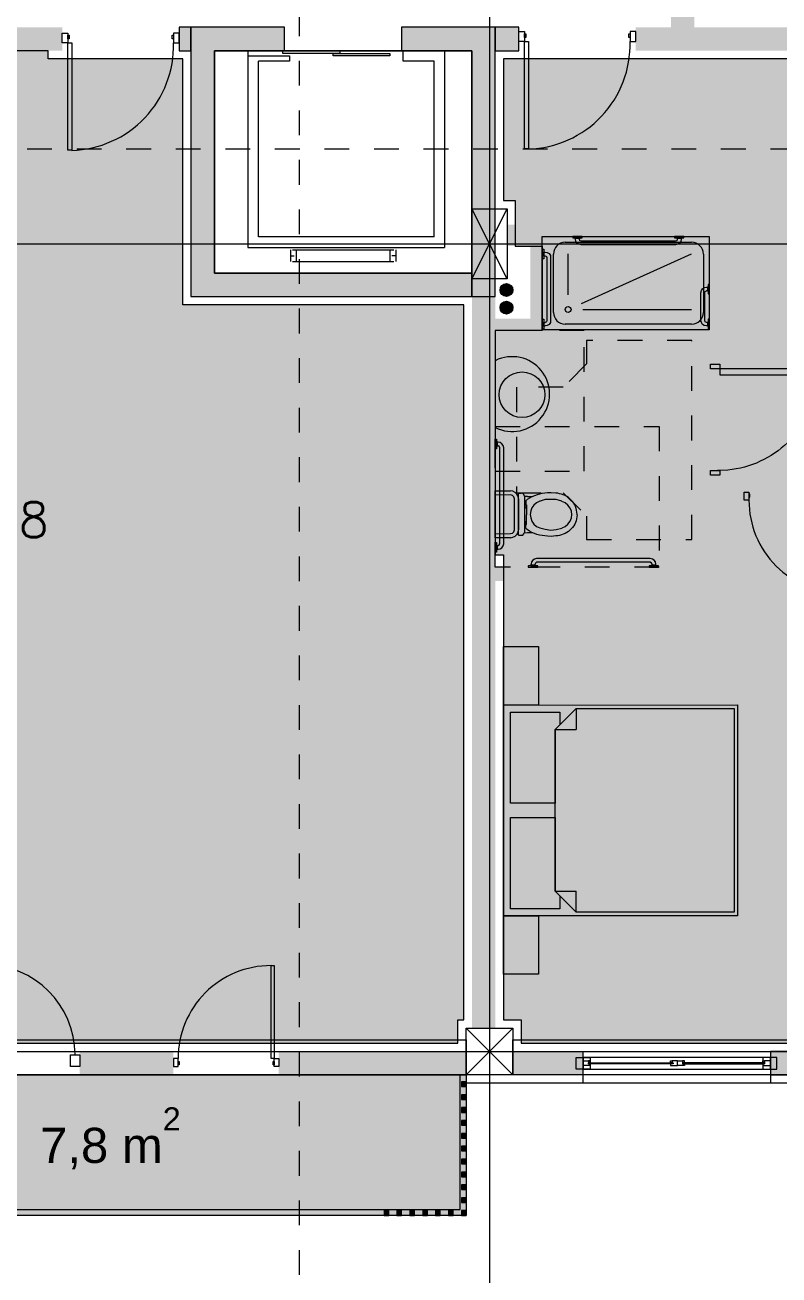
# Model space of a CAD drawing. Header units: metres. Extents: x 476297 to 476657, y 4620828 to 4621206.
# Drawn here: x 476400.69 to 476407.14, y 4620861.65 to 4620872.33 of the extents above; entities that cross this region are included whole.
import ezdxf

# ---------------------------------------------------------------- set-up
doc = ezdxf.new("R2010")
doc.units = ezdxf.units.M
doc.header["$MEASUREMENT"] = 0
doc.linetypes.add('Dashed', pattern=[0.423333, 0.211667, -0.211667])
for name, color, linetype in [('0_Pen_No__7_Pen_No__7', 7, 'Continuous'), ('2D Drafting - General_Pen_No__1', 7, 'Continuous'), ('2D Drafting - General_Pen_No__1_Pen_No__7', 7, 'Continuous'), ('2D Drafting - General_Pen_No__250_Pen_No__7', 7, 'Continuous'), ('2D Drafting - General_Pen_No__7_Pen_No__7', 7, 'Continuous'), ('Annotation - Text_Pen_No__7', 7, 'Continuous'), ('Doors_Pen_No__7_Pen_No__7', 7, 'Continuous'), ('G-Anno-Nplt', 7, 'Continuous'), ('kar-panjara_Pen_No__7_Pen_No__7', 7, 'Continuous'), ('New-------MISACVDOMOBIS_GEGMA', 7, 'Continuous'), ('New2D Drafting - General_Pen_No__250_Pen_No__7', 7, 'Continuous'), ('New2D Drafting - General_Pen_No__30_Pen_No__9_Pen_No__9', 7, 'Continuous'), ('NewCar-Art', 7, 'Continuous'), ('NewDoors_Pen_No__7_Pen_No__7', 7, 'Continuous'), ('NewInterior - Furniture', 7, 'Continuous'), ('NewR03_Nakveti', 7, 'Continuous'), ('Newreg_nak', 7, 'Continuous'), ('Newshenobebi', 7, 'Continuous'), ('shaxtebi da milebi_Pen_No__1_Pen_No__1', 7, 'Continuous'), ('shaxtebi da milebi_Pen_No__5_Pen_No__5', 7, 'Continuous'), ('zoma', 7, 'Continuous'), ('zoma_Pen_No__5', 7, 'Continuous')]:
    doc.layers.add(name, color=color, linetype=linetype)
doc.styles.add('GENERATED_STYLE_1', font='arial.ttf')
doc.styles.add('GENERATED_STYLE_2', font='arial.ttf')
doc.dimstyles.new('GENERATED_STYLE__1', dxfattribs={"dimtxt": 0.2, "dimasz": 0.064421, "dimexe": 0.18, "dimexo": 0.003, "dimgap": 0.09, "dimtad": 1, "dimtih": 1, "dimtoh": 1, "dimzin": 0, "dimdsep": 46, "dimtxsty": 'GENERATED_STYLE_2', "dimblk": 'ARROWHEAD_2', "dimblk1": 'ARROWHEAD_2', "dimblk2": 'ARROWHEAD_2', "dimcen": 0.09, "dimclrd": 142, "dimclre": 142, "dimclrt": 142, "dimadec": 0, "dimazin": 0, "dimtfac": 1, "dimtdec": 4, "dimtmove": 0, "dimatfit": 3, "dimfxl": 1, "dimtolj": 1, "dimtzin": 0, "dimarcsym": 0})

# ---------------------------------------------------------------- blocks, each defined once
blk = doc.blocks.new('Bed Layout 23')
at = {"layer": 'NewR03_Nakveti', "color": 7, "linetype": 'Continuous', "lineweight": 0}
for p, q in [((-0.9, 0), (-1.4, 0)), ((-1.4, 0), (-1.4, -0.3)), ((-0.9, -0.3), (-0.9, 0)), ((0.9, 0), (-0.9, 0)), ((-0.9, 0), (-0.9, -2)), ((1.4, 0), (0.9, 0)), ((0.9, 0), (0.9, -0.3)), ((0.9, -2), (0.9, 0)), ((1.4, -0.3), (1.4, 0)), ((-1.4, -0.3), (-0.9, -0.3)), ((0.9, -0.3), (1.4, -0.3)), ((-0.69, -0.44), (-0.87, -0.62)), ((0, -0.44), (-0.69, -0.44)), ((-0.69, -0.44), (-0.69, -0.62)), ((0.69, -0.44), (0, -0.44)), ((0.87, -0.62), (0.69, -0.44)), ((0.69, -0.44), (0.69, -0.62)), ((-0.87, -0.62), (-0.87, -1.97)), ((-0.87, -0.62), (-0.69, -0.62)), ((0.87, -0.62), (0.69, -0.62)), ((0.87, -1.97), (0.87, -0.62)), ((-0.9, -2), (0.9, -2)), ((-0.87, -1.97), (0, -1.97)), ((0, -1.97), (0.87, -1.97))]:
    blk.add_line(p, q, dxfattribs=at)
at = {"layer": 'NewR03_Nakveti', "color": 7, "linetype": 'Continuous', "lineweight": 0, "flags": 128}
for points in [[(-0.06, -0.44), (-0.06, -0.06), (-0.84, -0.06), (-0.84, -0.48), (-0.73, -0.48), (-0.69, -0.44)], [(0.69, -0.44), (0.73, -0.48), (0.84, -0.48), (0.84, -0.06), (0.06, -0.06), (0.06, -0.44)]]:
    blk.add_lwpolyline(points, close=True, dxfattribs=at)
blk = doc.blocks.new('*D636', base_point=(476844.527, 4621385.791))
at = {"layer": 'zoma', "color": 142, "linetype": 'Continuous', "lineweight": 0, "transparency": 16777216}
for p, q in [((476390.687, 4620860.523), (476390.638, 4620860.438)), ((476390.662, 4620860.417), (476390.662, 4620860.544)), ((476432.438, 4620860.438), (476432.487, 4620860.523)), ((476432.462, 4620860.417), (476432.462, 4620860.544)), ((476390.621, 4620860.481), (476390.662, 4620860.481)), ((476390.662, 4620860.481), (476432.462, 4620860.481)), ((476432.462, 4620860.481), (476432.504, 4620860.481))]:
    blk.add_line(p, q, dxfattribs=at)
at = {"layer": 'zoma', "color": 142, "lineweight": 0, "transparency": 16777216, "insert": (476411.22, 4620860.521), "char_height": 0.2, "attachment_point": 7, "style": 'GENERATED_STYLE_2'}
blk.add_mtext('\\A1;{\\pql;\\fArial CYR|b0|i0|c204|p34;41,80}', dxfattribs=at)
blk = doc.blocks.new('ARROWHEAD_2')
at = {"color": 0, "linetype": 'Continuous', "lineweight": 0}
for p, q in [((0, 0), (-1, 0)), ((-0.38, -0.66), (0.38, 0.66))]:
    blk.add_line(p, q, dxfattribs=at)

msp = doc.modelspace()

# ---------------------------------------------------------------- hatches: boundary and pattern name
at = {"layer": '2D Drafting - General_Pen_No__250_Pen_No__7', "linetype": 'Continuous', "lineweight": 0}
for points in [[(476406.413, 4620872.709), (476406.413, 4620872.309), (476406.213, 4620872.309), (476406.213, 4620872.709)], [(476397.27, 4620872.109), (476401.012, 4620872.109), (476401.012, 4620872.309), (476397.27, 4620872.309)], [(476402.012, 4620872.109), (476402.112, 4620872.109), (476402.112, 4620872.309), (476402.012, 4620872.309)], [(476404.712, 4620872.109), (476404.912, 4620872.109), (476404.912, 4620872.309), (476404.712, 4620872.309)], [(476411.462, 4620872.109), (476405.912, 4620872.109), (476405.912, 4620872.309), (476411.462, 4620872.309)], [(476404.812, 4620870.622), (476404.812, 4620870.522), (476406.539, 4620870.522), (476406.539, 4620869.432), (476406.659, 4620869.432), (476406.659, 4620870.622), (476406.539, 4620870.622)], [(476404.712, 4620869.819), (476404.712, 4620869.718), (476405.112, 4620869.718), (476405.112, 4620870.44), (476405.112, 4620870.54), (476404.812, 4620870.54), (476404.812, 4620870.44), (476405.012, 4620870.44), (476405.012, 4620870.159), (476405.012, 4620869.819)], [(476404.712, 4620863.759), (476404.712, 4620870.009), (476404.512, 4620870.009), (476404.512, 4620863.759)], [(476404.712, 4620867.698), (476406.539, 4620867.698), (476406.539, 4620868.482), (476406.659, 4620868.482), (476406.659, 4620867.578), (476406.539, 4620867.578), (476404.712, 4620867.578)], [(476406.839, 4620868.353), (476406.839, 4620868.233), (476406.659, 4620868.233), (476406.659, 4620868.353)], [(476401.162, 4620863.559), (476401.162, 4620863.359), (476401.962, 4620863.359), (476401.962, 4620863.559)], [(476402.862, 4620863.359), (476404.462, 4620863.359), (476404.462, 4620863.559), (476402.862, 4620863.559)], [(476405.462, 4620863.559), (476405.462, 4620863.359), (476404.862, 4620863.359), (476404.862, 4620863.559)], [(476407.062, 4620863.558), (476407.062, 4620863.358), (476408.062, 4620863.358), (476408.062, 4620863.558)]]:
    msp.add_hatch(color=7, dxfattribs=at).paths.add_polyline_path(points)
at = {"layer": 'G-Anno-Nplt', "linetype": 'Continuous', "lineweight": 0}
for color, points in [(167, [(476404.442, 4620869.939), (476402.042, 4620869.939), (476402.042, 4620872.039), (476400.892, 4620872.039), (476400.892, 4620872.109), (476398.603, 4620872.109), (476398.603, 4620871.709), (476397.862, 4620871.709), (476397.862, 4620870.659), (476397.962, 4620870.659), (476397.962, 4620870.413), (476398.032, 4620870.413), (476398.032, 4620870.189), (476397.932, 4620870.189), (476397.932, 4620863.829), (476398.032, 4620863.829), (476398.032, 4620863.629), (476404.392, 4620863.629), (476404.392, 4620863.829), (476404.442, 4620863.829)]), (167, [(476404.712, 4620869.718), (476404.712, 4620867.802), (476404.782, 4620867.802), (476404.782, 4620863.829), (476404.932, 4620863.829), (476404.932, 4620863.629), (476407.792, 4620863.629), (476407.792, 4620865.228), (476411.392, 4620865.228), (476411.392, 4620870.189), (476411.292, 4620870.189), (476411.292, 4620870.729), (476411.392, 4620870.729), (476411.392, 4620871.598), (476410.992, 4620871.598), (476410.992, 4620872.039), (476404.782, 4620872.039), (476404.782, 4620870.829), (476404.882, 4620870.829), (476404.882, 4620870.44), (476405.112, 4620870.44), (476405.112, 4620869.718), (476404.782, 4620869.718)]), (46, [(476404.462, 4620863.359), (476404.462, 4620862.159), (476397.962, 4620862.159), (476397.962, 4620863.359)])]:
    msp.add_hatch(color=color, dxfattribs=at).paths.add_polyline_path(points)
at = {"layer": 'New2D Drafting - General_Pen_No__250_Pen_No__7', "linetype": 'Continuous', "lineweight": 0}
for points in [[(476404.512, 4620870.009), (476404.512, 4620870.209), (476402.312, 4620870.209), (476402.312, 4620872.109), (476402.912, 4620872.109), (476402.912, 4620872.309), (476402.112, 4620872.309), (476402.112, 4620870.009), (476402.312, 4620870.009)], [(476404.712, 4620870.009), (476404.712, 4620870.209), (476404.712, 4620872.309), (476403.912, 4620872.309), (476403.912, 4620872.109), (476404.512, 4620872.109), (476404.512, 4620870.209), (476404.512, 4620870.009)]]:
    msp.add_hatch(color=154, dxfattribs=at).paths.add_polyline_path(points)
at = {"layer": 'New2D Drafting - General_Pen_No__30_Pen_No__9_Pen_No__9', "linetype": 'Continuous', "lineweight": 0}
for points in [[(476404.462, 4620863.299), (476404.422, 4620863.299), (476404.422, 4620863.259), (476404.462, 4620863.259)], [(476404.462, 4620863.189), (476404.422, 4620863.189), (476404.422, 4620863.149), (476404.462, 4620863.149)], [(476404.462, 4620863.079), (476404.422, 4620863.079), (476404.422, 4620863.039), (476404.462, 4620863.039)], [(476404.462, 4620862.969), (476404.422, 4620862.969), (476404.422, 4620862.929), (476404.462, 4620862.929)], [(476404.462, 4620862.859), (476404.422, 4620862.859), (476404.422, 4620862.819), (476404.462, 4620862.819)], [(476404.462, 4620862.749), (476404.422, 4620862.749), (476404.422, 4620862.709), (476404.462, 4620862.709)], [(476404.462, 4620862.639), (476404.422, 4620862.639), (476404.422, 4620862.599), (476404.462, 4620862.599)], [(476404.462, 4620862.529), (476404.422, 4620862.529), (476404.422, 4620862.489), (476404.462, 4620862.489)], [(476404.462, 4620862.419), (476404.422, 4620862.419), (476404.422, 4620862.379), (476404.462, 4620862.379)], [(476404.462, 4620862.309), (476404.422, 4620862.309), (476404.422, 4620862.269), (476404.462, 4620862.269)], [(476403.802, 4620862.159), (476403.802, 4620862.199), (476403.762, 4620862.199), (476403.762, 4620862.159)], [(476403.912, 4620862.159), (476403.912, 4620862.199), (476403.872, 4620862.199), (476403.872, 4620862.159)], [(476404.022, 4620862.159), (476404.022, 4620862.199), (476403.982, 4620862.199), (476403.982, 4620862.159)], [(476404.132, 4620862.159), (476404.132, 4620862.199), (476404.092, 4620862.199), (476404.092, 4620862.159)], [(476404.242, 4620862.159), (476404.242, 4620862.199), (476404.202, 4620862.199), (476404.202, 4620862.159)], [(476404.352, 4620862.159), (476404.352, 4620862.199), (476404.312, 4620862.199), (476404.312, 4620862.159)], [(476404.462, 4620862.159), (476404.462, 4620862.199), (476404.422, 4620862.199), (476404.422, 4620862.159)]]:
    msp.add_hatch(color=255, dxfattribs=at).paths.add_polyline_path(points)
at = {"layer": 'shaxtebi da milebi_Pen_No__1_Pen_No__1', "linetype": 'Continuous', "lineweight": 0}
msp.add_hatch(color=1, dxfattribs=at).paths.add_polyline_path([(476404.807, 4620870.009, 1), (476404.807, 4620870.119, 1)])
at = {"layer": 'shaxtebi da milebi_Pen_No__5_Pen_No__5', "linetype": 'Continuous', "lineweight": 0}
msp.add_hatch(color=251, dxfattribs=at).paths.add_polyline_path([(476404.807, 4620869.859, -1), (476404.807, 4620869.969, -1)])

# ---------------------------------------------------------------- linework, layer by layer
at = {"color": 6, "linetype": 'Dashed', "lineweight": 0}
msp.add_lwpolyline([(476406.392, 4620869.633), (476405.492, 4620869.633), (476405.492, 4620869.433), (476405.292, 4620869.233), (476404.892, 4620869.233), (476404.892, 4620868.333), (476405.292, 4620868.333), (476405.492, 4620868.133), (476405.492, 4620867.933), (476406.392, 4620867.933)], close=True, dxfattribs=at)
at = {"layer": '0_Pen_No__7_Pen_No__7', "color": 7, "linetype": 'Continuous', "lineweight": 0}
msp.add_circle((476404.94, 4620869.17), 0.195, dxfattribs=at)
msp.add_arc((476404.856, 4620869.175), 0.32, 243.2099, 116.7901, dxfattribs=at)
at = {"layer": '2D Drafting - General_Pen_No__1', "color": 7, "linetype": 'Continuous', "lineweight": 0}
for p, q in [((476404.512, 4620870.159), (476404.812, 4620870.759)), ((476404.812, 4620870.159), (476404.512, 4620870.759)), ((476404.462, 4620863.359), (476404.862, 4620863.759)), ((476404.862, 4620863.359), (476404.462, 4620863.759))]:
    msp.add_line(p, q, dxfattribs=at)
at = {"layer": '2D Drafting - General_Pen_No__1', "color": 7, "linetype": 'Continuous', "lineweight": 0, "flags": 128}
for points in [[(476404.812, 4620870.159), (476404.512, 4620870.159), (476404.512, 4620870.759), (476404.812, 4620870.759)], [(476404.862, 4620863.359), (476404.462, 4620863.359), (476404.462, 4620863.759), (476404.862, 4620863.759)], [(476404.462, 4620863.359), (476397.962, 4620863.359), (476397.962, 4620863.659), (476404.462, 4620863.659)], [(476411.362, 4620863.359), (476404.862, 4620863.359), (476404.862, 4620863.659), (476411.362, 4620863.659)]]:
    msp.add_lwpolyline(points, close=True, dxfattribs=at)
at = {"layer": '2D Drafting - General_Pen_No__1_Pen_No__7', "color": 7, "linetype": 'Continuous', "lineweight": 0}
for centre in [(476401.07, 4620872.15), (476404.97, 4620872.162)]:
    msp.add_arc(centre, 0.893, 271.6038, 1.6038, dxfattribs=at)
at = {"layer": '2D Drafting - General_Pen_No__250_Pen_No__7', "color": 7, "linetype": 'Continuous', "lineweight": 0, "flags": 128}
for points in [[(476402.012, 4620872.109), (476402.112, 4620872.109), (476402.112, 4620872.309), (476402.012, 4620872.309)], [(476404.712, 4620872.109), (476404.912, 4620872.109), (476404.912, 4620872.309), (476404.712, 4620872.309)], [(476407.062, 4620863.558), (476407.062, 4620863.358), (476408.062, 4620863.358), (476408.062, 4620863.558)]]:
    msp.add_lwpolyline(points, close=True, dxfattribs=at)
at = {"layer": '2D Drafting - General_Pen_No__7_Pen_No__7', "color": 7, "linetype": 'Continuous', "lineweight": 0}
for centre, radius, start, end in [((476407.672, 4620868.268), 0.794, 179.9998, 270.0015), ((476400.352, 4620863.531), 0.77, 0.0057, 90.0025), ((476402.796, 4620863.499), 0.794, 89.9985, 180.0002)]:
    msp.add_arc(centre, radius, start, end, dxfattribs=at)
at = {"layer": 'Doors_Pen_No__7_Pen_No__7', "color": 7, "linetype": 'Continuous', "lineweight": 0, "flags": 128}
for points in [[(476401.012, 4620872.26), (476401.061, 4620872.26), (476401.061, 4620872.175), (476401.012, 4620872.175)], [(476402.012, 4620872.26), (476401.963, 4620872.26), (476401.963, 4620872.175), (476402.012, 4620872.175)], [(476404.912, 4620872.272), (476404.961, 4620872.272), (476404.961, 4620872.187), (476404.912, 4620872.187)], [(476405.912, 4620872.272), (476405.863, 4620872.272), (476405.863, 4620872.187), (476405.912, 4620872.187)], [(476401.061, 4620872.242), (476401.073, 4620872.242), (476401.073, 4620872.209), (476401.061, 4620872.209)], [(476401.061, 4620872.175), (476401.095, 4620872.175), (476401.095, 4620871.258), (476401.061, 4620871.258)], [(476401.952, 4620872.242), (476401.963, 4620872.242), (476401.963, 4620872.209), (476401.952, 4620872.209)], [(476404.961, 4620872.254), (476404.973, 4620872.254), (476404.973, 4620872.221), (476404.961, 4620872.221)], [(476404.961, 4620872.187), (476404.995, 4620872.187), (476404.995, 4620871.27), (476404.961, 4620871.27)], [(476405.852, 4620872.254), (476405.863, 4620872.254), (476405.863, 4620872.221), (476405.852, 4620872.221)], [(476406.839, 4620868.336), (476406.878, 4620868.336), (476406.878, 4620868.268), (476406.839, 4620868.268)], [(476406.887, 4620868.321), (476406.878, 4620868.321), (476406.878, 4620868.295), (476406.887, 4620868.295)], [(476402.823, 4620863.499), (476402.796, 4620863.499), (476402.796, 4620864.293), (476402.823, 4620864.293)], [(476401.962, 4620863.431), (476402.002, 4620863.431), (476402.002, 4620863.499), (476401.962, 4620863.499)], [(476402.862, 4620863.431), (476402.823, 4620863.431), (476402.823, 4620863.499), (476402.862, 4620863.499)], [(476402.011, 4620863.445), (476402.002, 4620863.445), (476402.002, 4620863.472), (476402.011, 4620863.472)], [(476402.823, 4620863.445), (476402.814, 4620863.445), (476402.814, 4620863.472), (476402.823, 4620863.472)]]:
    msp.add_lwpolyline(points, close=True, dxfattribs=at)
at = {"layer": 'G-Anno-Nplt', "color": 7, "linetype": 'Continuous', "lineweight": 0, "flags": 128}
for points in [[(476404.442, 4620869.939), (476402.042, 4620869.939), (476402.042, 4620872.039), (476400.892, 4620872.039), (476400.892, 4620872.109), (476398.603, 4620872.109), (476398.603, 4620871.709), (476397.862, 4620871.709), (476397.862, 4620870.659), (476397.962, 4620870.659), (476397.962, 4620870.413), (476398.032, 4620870.413), (476398.032, 4620870.189), (476397.932, 4620870.189), (476397.932, 4620863.829), (476398.032, 4620863.829), (476398.032, 4620863.629), (476404.392, 4620863.629), (476404.392, 4620863.829), (476404.442, 4620863.829)], [(476404.712, 4620869.718), (476404.712, 4620867.802), (476404.782, 4620867.802), (476404.782, 4620863.829), (476404.932, 4620863.829), (476404.932, 4620863.629), (476407.792, 4620863.629), (476407.792, 4620865.228), (476411.392, 4620865.228), (476411.392, 4620870.189), (476411.292, 4620870.189), (476411.292, 4620870.729), (476411.392, 4620870.729), (476411.392, 4620871.598), (476410.992, 4620871.598), (476410.992, 4620872.039), (476404.782, 4620872.039), (476404.782, 4620870.829), (476404.882, 4620870.829), (476404.882, 4620870.44), (476405.112, 4620870.44), (476405.112, 4620869.718), (476404.782, 4620869.718)], [(476404.462, 4620863.359), (476404.462, 4620862.159), (476397.962, 4620862.159), (476397.962, 4620863.359)]]:
    msp.add_lwpolyline(points, close=True, dxfattribs=at)
at = {"layer": 'kar-panjara_Pen_No__7_Pen_No__7', "color": 7, "linetype": 'Continuous', "lineweight": 0, "flags": 128}
for points in [[(476401.162, 4620863.431), (476401.082, 4620863.431), (476401.082, 4620863.531), (476401.162, 4620863.531)], [(476405.522, 4620863.408), (476405.402, 4620863.408), (476405.402, 4620863.508), (476405.522, 4620863.508)], [(476407.062, 4620863.508), (476405.462, 4620863.508), (476405.462, 4620863.408), (476407.062, 4620863.408)], [(476406.997, 4620863.408), (476407.117, 4620863.408), (476407.117, 4620863.508), (476406.997, 4620863.508)], [(476405.462, 4620863.478), (476405.507, 4620863.478), (476405.507, 4620863.463), (476405.507, 4620863.453), (476405.522, 4620863.453), (476405.522, 4620863.438), (476405.462, 4620863.438)], [(476405.522, 4620863.478), (476405.507, 4620863.478), (476405.507, 4620863.463), (476405.522, 4620863.463)], [(476405.507, 4620863.463), (476406.231, 4620863.463), (476406.231, 4620863.453), (476405.507, 4620863.453)], [(476406.267, 4620863.478), (476406.222, 4620863.478), (476406.222, 4620863.463), (476406.222, 4620863.453), (476406.207, 4620863.453), (476406.207, 4620863.438), (476406.267, 4620863.438)], [(476406.207, 4620863.478), (476406.222, 4620863.478), (476406.222, 4620863.463), (476406.207, 4620863.463)], [(476406.267, 4620863.478), (476406.312, 4620863.478), (476406.312, 4620863.463), (476406.312, 4620863.453), (476406.327, 4620863.453), (476406.327, 4620863.438), (476406.267, 4620863.438)], [(476406.327, 4620863.478), (476406.312, 4620863.478), (476406.312, 4620863.463), (476406.327, 4620863.463)], [(476407.012, 4620863.463), (476406.312, 4620863.463), (476406.312, 4620863.453), (476407.012, 4620863.453)], [(476407.062, 4620863.478), (476407.012, 4620863.478), (476407.012, 4620863.463), (476407.012, 4620863.453), (476406.997, 4620863.453), (476406.997, 4620863.438), (476407.062, 4620863.438)], [(476406.997, 4620863.478), (476407.012, 4620863.478), (476407.012, 4620863.463), (476406.997, 4620863.463)]]:
    msp.add_lwpolyline(points, close=True, dxfattribs=at)
at = {"layer": 'New-------MISACVDOMOBIS_GEGMA', "color": 251, "linetype": 'Dashed', "lineweight": 0}
for points in [[(476405.472, 4620869.718), (476404.712, 4620869.718), (476404.712, 4620868.518), (476405.472, 4620868.518)], [(476404.712, 4620868.898), (476406.112, 4620868.898), (476406.112, 4620867.698), (476404.712, 4620867.698)]]:
    msp.add_lwpolyline(points, close=True, dxfattribs=at)
at = {"layer": 'New2D Drafting - General_Pen_No__250_Pen_No__7', "color": 154, "linetype": 'Continuous', "lineweight": 0, "flags": 128}
for points in [[(476404.512, 4620870.009), (476404.512, 4620870.209), (476402.312, 4620870.209), (476402.312, 4620872.109), (476402.912, 4620872.109), (476402.912, 4620872.309), (476402.112, 4620872.309), (476402.112, 4620870.009), (476402.312, 4620870.009)], [(476404.712, 4620870.009), (476404.712, 4620870.209), (476404.712, 4620872.309), (476403.912, 4620872.309), (476403.912, 4620872.109), (476404.512, 4620872.109), (476404.512, 4620870.209), (476404.512, 4620870.009)]]:
    msp.add_lwpolyline(points, close=True, dxfattribs=at)
at = {"layer": 'New2D Drafting - General_Pen_No__30_Pen_No__9_Pen_No__9', "color": 7, "linetype": 'Continuous', "lineweight": 0, "flags": 128}
for points in [[(476404.462, 4620863.299), (476404.422, 4620863.299), (476404.422, 4620863.259), (476404.462, 4620863.259)], [(476404.462, 4620863.189), (476404.422, 4620863.189), (476404.422, 4620863.149), (476404.462, 4620863.149)], [(476404.462, 4620863.079), (476404.422, 4620863.079), (476404.422, 4620863.039), (476404.462, 4620863.039)], [(476404.462, 4620862.969), (476404.422, 4620862.969), (476404.422, 4620862.929), (476404.462, 4620862.929)], [(476404.462, 4620862.859), (476404.422, 4620862.859), (476404.422, 4620862.819), (476404.462, 4620862.819)], [(476404.462, 4620862.749), (476404.422, 4620862.749), (476404.422, 4620862.709), (476404.462, 4620862.709)], [(476404.462, 4620862.639), (476404.422, 4620862.639), (476404.422, 4620862.599), (476404.462, 4620862.599)], [(476404.462, 4620862.529), (476404.422, 4620862.529), (476404.422, 4620862.489), (476404.462, 4620862.489)], [(476404.462, 4620862.419), (476404.422, 4620862.419), (476404.422, 4620862.379), (476404.462, 4620862.379)], [(476404.462, 4620862.309), (476404.422, 4620862.309), (476404.422, 4620862.269), (476404.462, 4620862.269)], [(476403.802, 4620862.159), (476403.802, 4620862.199), (476403.762, 4620862.199), (476403.762, 4620862.159)], [(476403.912, 4620862.159), (476403.912, 4620862.199), (476403.872, 4620862.199), (476403.872, 4620862.159)], [(476404.022, 4620862.159), (476404.022, 4620862.199), (476403.982, 4620862.199), (476403.982, 4620862.159)], [(476404.132, 4620862.159), (476404.132, 4620862.199), (476404.092, 4620862.199), (476404.092, 4620862.159)], [(476404.242, 4620862.159), (476404.242, 4620862.199), (476404.202, 4620862.199), (476404.202, 4620862.159)], [(476404.352, 4620862.159), (476404.352, 4620862.199), (476404.312, 4620862.199), (476404.312, 4620862.159)], [(476404.462, 4620862.159), (476404.462, 4620862.199), (476404.422, 4620862.199), (476404.422, 4620862.159)]]:
    msp.add_lwpolyline(points, close=True, dxfattribs=at)
at = {"layer": 'NewCar-Art', "color": 7, "linetype": 'Continuous', "lineweight": 0}
for points in [[(476405.373, 4620870.522), (476405.373, 4620870.51), (476405.453, 4620870.51), (476405.453, 4620870.522)], [(476406.243, 4620870.522), (476406.243, 4620870.51), (476406.323, 4620870.51), (476406.323, 4620870.522)], [(476405.112, 4620870.332), (476405.112, 4620870.413), (476405.125, 4620870.413), (476405.125, 4620870.332)], [(476405.125, 4620870.392), (476405.127, 4620870.389), (476405.127, 4620870.353), (476405.125, 4620870.353)], [(476406.539, 4620870.032), (476406.539, 4620870.112), (476406.529, 4620870.112), (476406.529, 4620870.032)], [(476405.112, 4620869.731), (476405.112, 4620869.814), (476405.125, 4620869.814), (476405.125, 4620869.731)], [(476406.539, 4620869.731), (476406.539, 4620869.814), (476406.529, 4620869.814), (476406.529, 4620869.731)], [(476405.125, 4620869.79), (476405.127, 4620869.79), (476405.127, 4620869.754), (476405.125, 4620869.752)], [(476406.551, 4620869.392), (476406.551, 4620869.432), (476406.631, 4620869.432), (476406.631, 4620869.392)], [(476407.48, 4620869.341), (476407.48, 4620869.392), (476406.631, 4620869.392), (476406.631, 4620869.341)], [(476404.712, 4620868.708), (476404.712, 4620868.791), (476404.723, 4620868.791), (476404.723, 4620868.708)], [(476406.551, 4620868.482), (476406.551, 4620868.522), (476406.631, 4620868.522), (476406.631, 4620868.482)], [(476404.96, 4620868.302), (476404.987, 4620868.299)], [(476404.712, 4620867.825), (476404.712, 4620867.906), (476404.723, 4620867.906), (476404.723, 4620867.825)], [(476405.074, 4620867.698), (476405.074, 4620867.709), (476404.993, 4620867.709), (476404.993, 4620867.698)], [(476405.053, 4620867.709), (476405.053, 4620867.711), (476405.051, 4620867.713), (476405.019, 4620867.713), (476405.015, 4620867.709)], [(476406.107, 4620867.698), (476406.107, 4620867.709), (476406.026, 4620867.709), (476406.026, 4620867.698)], [(476406.086, 4620867.709), (476406.086, 4620867.711), (476406.084, 4620867.713), (476406.052, 4620867.713), (476406.05, 4620867.711), (476406.048, 4620867.709)]]:
    msp.add_lwpolyline(points, close=True, dxfattribs=at)
for points in [[(476405.394, 4620870.51), (476405.394, 4620870.512)], [(476405.396, 4620870.507), (476405.394, 4620870.507), (476405.394, 4620870.51)], [(476405.432, 4620870.51), (476405.394, 4620870.51)], [(476405.396, 4620870.507), (476405.43, 4620870.507)], [(476405.445, 4620870.45), (476405.426, 4620870.455), (476405.411, 4620870.465), (476405.4, 4620870.48), (476405.396, 4620870.499), (476405.396, 4620870.507)], [(476405.432, 4620870.51), (476405.432, 4620870.507), (476405.43, 4620870.507)], [(476405.43, 4620870.507), (476405.43, 4620870.499)], [(476405.445, 4620870.482), (476405.434, 4620870.486), (476405.43, 4620870.499)], [(476406.251, 4620870.482), (476405.445, 4620870.482)], [(476406.251, 4620870.45), (476405.445, 4620870.45)], [(476406.266, 4620870.499), (476406.262, 4620870.486), (476406.251, 4620870.482)], [(476406.3, 4620870.499), (476406.296, 4620870.48), (476406.285, 4620870.465), (476406.27, 4620870.455), (476406.251, 4620870.45)], [(476406.264, 4620870.51), (476406.264, 4620870.512)], [(476406.266, 4620870.507), (476406.264, 4620870.507), (476406.264, 4620870.51)], [(476406.302, 4620870.51), (476406.264, 4620870.51)], [(476406.266, 4620870.507), (476406.266, 4620870.499)], [(476406.266, 4620870.507), (476406.3, 4620870.507)], [(476406.302, 4620870.51), (476406.302, 4620870.507), (476406.3, 4620870.507)], [(476406.3, 4620870.507), (476406.3, 4620870.499)], [(476405.127, 4620870.387), (476405.138, 4620870.387)], [(476405.127, 4620870.356), (476405.138, 4620870.356)], [(476405.138, 4620870.387), (476405.155, 4620870.385), (476405.172, 4620870.375), (476405.182, 4620870.358), (476405.184, 4620870.341)], [(476405.138, 4620870.356), (476405.148, 4620870.351), (476405.153, 4620870.341)], [(476405.153, 4620870.341), (476405.153, 4620869.805), (476405.148, 4620869.793), (476405.138, 4620869.788)], [(476405.184, 4620870.341), (476405.184, 4620869.805), (476405.182, 4620869.786), (476405.172, 4620869.771), (476405.155, 4620869.761), (476405.138, 4620869.757)], [(476406.467, 4620870.04), (476406.472, 4620870.059), (476406.482, 4620870.074), (476406.497, 4620870.085), (476406.516, 4620870.089), (476406.525, 4620870.089)], [(476406.467, 4620869.805), (476406.467, 4620870.04)], [(476406.501, 4620870.04), (476406.505, 4620870.051), (476406.516, 4620870.057)], [(476406.501, 4620869.805), (476406.501, 4620870.04)], [(476406.525, 4620870.057), (476406.516, 4620870.057)], [(476406.525, 4620870.089), (476406.527, 4620870.091), (476406.529, 4620870.091)], [(476406.525, 4620870.089), (476406.525, 4620870.057)], [(476406.529, 4620870.053), (476406.527, 4620870.055), (476406.525, 4620870.057)], [(476406.529, 4620870.091), (476406.529, 4620870.093)], [(476406.529, 4620870.053), (476406.529, 4620870.091)], [(476406.516, 4620869.757), (476406.497, 4620869.761), (476406.482, 4620869.771), (476406.472, 4620869.786), (476406.467, 4620869.805)], [(476406.516, 4620869.788), (476406.505, 4620869.793), (476406.501, 4620869.805)], [(476405.127, 4620869.788), (476405.138, 4620869.788)], [(476405.127, 4620869.757), (476405.138, 4620869.757)], [(476406.525, 4620869.788), (476406.516, 4620869.788)], [(476406.525, 4620869.757), (476406.516, 4620869.757)], [(476406.525, 4620869.788), (476406.527, 4620869.79), (476406.529, 4620869.79)], [(476406.525, 4620869.788), (476406.525, 4620869.757)], [(476406.529, 4620869.752), (476406.525, 4620869.757)], [(476406.529, 4620869.79), (476406.529, 4620869.793)], [(476406.529, 4620869.752), (476406.529, 4620869.79)], [(476404.712, 4620868.788), (476404.712, 4620868.782)], [(476404.712, 4620868.78), (476404.712, 4620868.776)], [(476404.712, 4620868.774), (476404.712, 4620868.767)], [(476404.712, 4620868.765), (476404.712, 4620868.761)], [(476404.712, 4620868.759), (476404.712, 4620868.752)], [(476404.712, 4620868.75), (476404.712, 4620868.738)], [(476404.712, 4620868.735), (476404.712, 4620868.723)], [(476404.723, 4620868.767), (476404.723, 4620868.769)], [(476404.727, 4620868.765), (476404.725, 4620868.767), (476404.723, 4620868.767)], [(476404.723, 4620868.729), (476404.723, 4620868.767)], [(476404.723, 4620868.729), (476404.727, 4620868.733)], [(476404.727, 4620868.765), (476404.727, 4620868.733)], [(476404.784, 4620868.716), (476404.78, 4620868.735), (476404.769, 4620868.75), (476404.754, 4620868.761), (476404.735, 4620868.765), (476404.727, 4620868.765)], [(476404.727, 4620868.733), (476404.735, 4620868.733)], [(476404.75, 4620868.716), (476404.746, 4620868.729), (476404.735, 4620868.733)], [(476404.75, 4620867.897), (476404.75, 4620868.716)], [(476404.784, 4620867.897), (476404.784, 4620868.716)], [(476404.71, 4620868.348), (476404.841, 4620868.348)], [(476404.712, 4620867.948), (476404.71, 4620868.348)], [(476404.841, 4620868.314), (476404.71, 4620868.312)], [(476404.909, 4620868.28), (476404.907, 4620868.302), (476404.896, 4620868.321), (476404.881, 4620868.335), (476404.862, 4620868.346), (476404.841, 4620868.348)], [(476404.875, 4620868.28), (476404.871, 4620868.297), (476404.858, 4620868.308), (476404.841, 4620868.314)], [(476404.909, 4620868.304), (476404.905, 4620868.304)], [(476404.909, 4620867.969), (476404.909, 4620868.329), (476404.934, 4620868.329)], [(476404.96, 4620868.304), (476404.955, 4620868.316), (476404.947, 4620868.325), (476404.934, 4620868.329)], [(476404.96, 4620868.304), (476404.96, 4620867.993)], [(476404.875, 4620868.016), (476404.875, 4620868.28)], [(476404.909, 4620868.28), (476404.909, 4620868.016)], [(476404.972, 4620868.242), (476404.964, 4620868.234), (476404.964, 4620868.221), (476404.968, 4620868.208), (476404.979, 4620868.202)], [(476404.972, 4620868.263), (476404.972, 4620868.23)], [(476404.972, 4620868.23), (476404.979, 4620868.23), (476404.979, 4620868.145)], [(476404.987, 4620868.299), (476405.029, 4620868.299)], [(476405.093, 4620868.261), (476405.065, 4620868.247), (476405.042, 4620868.227), (476405.025, 4620868.204), (476405.015, 4620868.177), (476405.01, 4620868.147)], [(476405.279, 4620868.261), (476405.233, 4620868.274), (476405.186, 4620868.276), (476405.139, 4620868.274), (476405.095, 4620868.261)], [(476405.366, 4620868.145), (476405.362, 4620868.175), (476405.351, 4620868.202), (476405.332, 4620868.227), (476405.309, 4620868.247), (476405.281, 4620868.259)], [(476404.979, 4620868.09), (476404.968, 4620868.084), (476404.964, 4620868.071), (476404.964, 4620868.058), (476404.972, 4620868.05)], [(476404.972, 4620868.062), (476404.979, 4620868.062), (476404.979, 4620868.145)], [(476405.01, 4620868.147), (476405.015, 4620868.117), (476405.025, 4620868.09), (476405.042, 4620868.065), (476405.065, 4620868.045), (476405.093, 4620868.033)], [(476405.283, 4620868.033), (476405.309, 4620868.045), (476405.332, 4620868.065), (476405.351, 4620868.09), (476405.362, 4620868.117), (476405.366, 4620868.147)], [(476404.71, 4620867.982), (476404.841, 4620867.984)], [(476404.841, 4620867.948), (476404.862, 4620867.952), (476404.881, 4620867.961), (476404.896, 4620867.976), (476404.907, 4620867.995), (476404.909, 4620868.016)], [(476404.841, 4620867.984), (476404.858, 4620867.988), (476404.871, 4620867.999), (476404.875, 4620868.016)], [(476404.902, 4620867.988), (476404.909, 4620867.988)], [(476404.909, 4620867.969), (476404.934, 4620867.969), (476404.947, 4620867.971), (476404.955, 4620867.98), (476404.96, 4620867.993)], [(476404.96, 4620867.99), (476404.987, 4620867.993), (476404.998, 4620867.993)], [(476404.972, 4620868.029), (476404.972, 4620868.062)], [(476404.998, 4620867.993), (476405.01, 4620867.993)], [(476405.01, 4620867.993), (476405.029, 4620867.993)], [(476405.093, 4620868.033), (476405.139, 4620868.02), (476405.186, 4620868.014), (476405.233, 4620868.018), (476405.279, 4620868.031)], [(476404.841, 4620867.948), (476404.71, 4620867.948)], [(476404.723, 4620867.885), (476404.723, 4620867.887)], [(476404.727, 4620867.882), (476404.725, 4620867.885), (476404.723, 4620867.885)], [(476404.723, 4620867.846), (476404.723, 4620867.885)], [(476404.727, 4620867.882), (476404.735, 4620867.882)], [(476404.727, 4620867.882), (476404.727, 4620867.851)], [(476404.735, 4620867.882), (476404.746, 4620867.887), (476404.75, 4620867.897)], [(476404.735, 4620867.851), (476404.754, 4620867.853), (476404.769, 4620867.863), (476404.78, 4620867.88), (476404.784, 4620867.897)], [(476404.723, 4620867.846), (476404.727, 4620867.851)], [(476404.727, 4620867.851), (476404.735, 4620867.851)], [(476406.035, 4620867.77), (476405.065, 4620867.77), (476405.048, 4620867.766), (476405.032, 4620867.755), (476405.021, 4620867.741), (476405.019, 4620867.722)], [(476406.084, 4620867.722), (476406.079, 4620867.741), (476406.069, 4620867.755), (476406.054, 4620867.766), (476406.035, 4620867.77)], [(476405.019, 4620867.713), (476405.019, 4620867.722)], [(476406.035, 4620867.739), (476405.065, 4620867.739), (476405.055, 4620867.732), (476405.051, 4620867.722)], [(476405.051, 4620867.713), (476405.051, 4620867.722)], [(476406.052, 4620867.722), (476406.045, 4620867.732), (476406.035, 4620867.739)], [(476406.052, 4620867.713), (476406.052, 4620867.722)], [(476406.084, 4620867.713), (476406.084, 4620867.722)]]:
    msp.add_lwpolyline(points, dxfattribs=at)
for points in [[(476407.48, 4620869.341), (476407.47, 4620869.255, -0.086402), (476407.38, 4620868.984, -0.08089), (476407.208, 4620868.76, -0.080705), (476406.975, 4620868.601, -0.085957), (476406.699, 4620868.526), (476406.61, 4620868.522)], [(476405.188, 4620868.333), (476405.159, 4620868.331, 0.138005), (476404.985, 4620868.274), (476404.972, 4620868.263)], [(476405.41, 4620868.145), (476405.408, 4620868.166, 0.109142), (476405.39, 4620868.229, 0.091528), (476405.349, 4620868.28, 0.167414), (476405.228, 4620868.329), (476405.188, 4620868.333)], [(476405.41, 4620868.145), (476405.408, 4620868.126, -0.109142), (476405.39, 4620868.063, -0.091528), (476405.349, 4620868.012, -0.167414), (476405.228, 4620867.963), (476405.188, 4620867.959)], [(476405.188, 4620867.959), (476405.159, 4620867.961, -0.055736), (476405.068, 4620867.977, -0.089574), (476404.985, 4620868.018), (476404.972, 4620868.029)]]:
    msp.add_lwpolyline(points, format="xyb", dxfattribs=at)
at = {"layer": 'NewDoors_Pen_No__7_Pen_No__7', "color": 7, "linetype": 'Continuous', "lineweight": 0, "flags": 128}
msp.add_lwpolyline([(476398.662, 4620862.209), (476404.412, 4620862.209), (476404.412, 4620863.359)], dxfattribs=at)
at = {"layer": 'NewInterior - Furniture', "color": 7, "linetype": 'Continuous', "lineweight": 0}
for p, q in [((476405.309, 4620870.472), (476406.389, 4620870.472)), ((476405.209, 4620869.873), (476405.209, 4620870.372)), ((476405.334, 4620870.023), (476405.334, 4620870.373)), ((476405.449, 4620869.948), (476406.389, 4620870.373)), ((476406.489, 4620870.372), (476406.489, 4620869.873)), ((476405.459, 4620869.898), (476406.389, 4620869.898)), ((476406.389, 4620869.773), (476405.309, 4620869.773))]:
    msp.add_line(p, q, dxfattribs=at)
msp.add_lwpolyline([(476405.112, 4620870.522), (476406.539, 4620870.522), (476406.539, 4620869.723), (476405.112, 4620869.723)], close=True, dxfattribs=at)
msp.add_circle((476405.334, 4620869.898), 0.025, dxfattribs=at)
for centre, start, end in [((476405.309, 4620870.372), 90, 180), ((476406.389, 4620870.372), 0, 90), ((476405.309, 4620869.873), 180, 270), ((476406.389, 4620869.873), 270, 0)]:
    msp.add_arc(centre, 0.1, start, end, dxfattribs=at)
at = {"layer": 'NewR03_Nakveti', "color": 7, "linetype": 'Continuous', "lineweight": 0}
for p, q in [((476402.954, 4620872.109), (476402.599, 4620872.109)), ((476402.599, 4620872.109), (476402.599, 4620870.429)), ((476402.599, 4620872.064), (476402.954, 4620872.064)), ((476402.954, 4620872.109), (476403.924, 4620872.109)), ((476402.954, 4620872.064), (476402.954, 4620872.019)), ((476403.924, 4620872.019), (476403.924, 4620872.109)), ((476403.924, 4620872.109), (476404.278, 4620872.109)), ((476404.278, 4620872.109), (476404.278, 4620870.429)), ((476402.954, 4620872.019), (476402.689, 4620872.019)), ((476402.689, 4620870.519), (476402.689, 4620872.019)), ((476404.189, 4620872.019), (476403.924, 4620872.019)), ((476404.189, 4620870.519), (476404.189, 4620872.019)), ((476404.189, 4620870.519), (476402.689, 4620870.519)), ((476402.599, 4620870.429), (476404.278, 4620870.429)), ((476402.962, 4620870.407), (476402.962, 4620870.307)), ((476402.962, 4620870.357), (476402.995, 4620870.357)), ((476402.979, 4620870.407), (476403.845, 4620870.407)), ((476403.012, 4620870.407), (476403.012, 4620870.307)), ((476403.812, 4620870.407), (476403.812, 4620870.307)), ((476403.862, 4620870.357), (476403.829, 4620870.357)), ((476403.862, 4620870.407), (476403.862, 4620870.307)), ((476402.979, 4620870.307), (476403.845, 4620870.307))]:
    msp.add_line(p, q, dxfattribs=at)
for points in [[(476402.898, 4620872.109), (476403.383, 4620872.109), (476403.383, 4620872.086), (476402.898, 4620872.086)], [(476403.327, 4620872.086), (476403.812, 4620872.086), (476403.812, 4620872.064), (476403.327, 4620872.064)]]:
    msp.add_lwpolyline(points, close=True, dxfattribs=at)
at = {"layer": 'Newreg_nak', "color": 7, "linetype": 'Continuous', "lineweight": 0, "flags": 128}
msp.add_lwpolyline([(476407.062, 4620863.558), (476407.062, 4620863.288), (476405.462, 4620863.288), (476405.462, 4620863.558)], close=True, dxfattribs=at)
msp.add_lwpolyline([(476408.062, 4620863.358), (476408.062, 4620863.289), (476404.462, 4620863.289)], dxfattribs=at)
msp.add_lwpolyline([(476408.062, 4620863.358), (476408.062, 4620863.289), (476404.462, 4620863.289)], dxfattribs=at)
at = {"layer": 'Newshenobebi', "color": 1, "linetype": 'Dashed', "lineweight": 0}
for points in [[(476403.038, 4620860.804), (476403.038, 4620885.632)], [(476436.908, 4620871.269), (476385.835, 4620871.269)]]:
    msp.add_lwpolyline(points, dxfattribs=at)
at = {"layer": 'Newshenobebi', "color": 7, "linetype": 'Continuous', "lineweight": 0}
msp.add_lwpolyline([(476402.312, 4620870.209), (476404.512, 4620870.209), (476404.512, 4620872.109), (476402.312, 4620872.109)], close=True, dxfattribs=at)
at = {"layer": 'shaxtebi da milebi_Pen_No__1_Pen_No__1', "color": 1, "linetype": 'Continuous', "lineweight": 0, "flags": 128}
msp.add_lwpolyline([(476404.807, 4620870.009, -1), (476404.807, 4620870.119, -1)], format="xyb", close=True, dxfattribs=at)
at = {"layer": 'shaxtebi da milebi_Pen_No__5_Pen_No__5', "color": 251, "linetype": 'Continuous', "lineweight": 0, "flags": 128}
msp.add_lwpolyline([(476404.807, 4620869.859, -1), (476404.807, 4620869.969, -1)], format="xyb", close=True, dxfattribs=at)
at = {"layer": 'zoma_Pen_No__5', "color": 5, "linetype": 'Continuous', "lineweight": 0}
for p, q in [((476404.662, 4620884.568), (476404.662, 4620859.857)), ((476386.782, 4620870.459), (476436.668, 4620870.459)), ((476386.782, 4620870.459), (476436.668, 4620870.459)), ((476386.782, 4620863.559), (476436.668, 4620863.559)), ((476386.782, 4620863.559), (476436.668, 4620863.559))]:
    msp.add_line(p, q, dxfattribs=at)

# ---------------------------------------------------------------- block references
at = {"layer": 'NewR03_Nakveti', "color": 7, "linetype": 'Continuous', "lineweight": 0, "xscale": -1, "rotation": 90.00298075481847}
msp.add_blockref('Bed Layout 23', (476404.782, 4620865.619), dxfattribs=at)

# ---------------------------------------------------------------- texts
at = {"layer": 'Annotation - Text_Pen_No__7', "color": 142, "linetype": 'Continuous', "lineweight": 0, "insert": (476399.954, 4620868.253), "char_height": 0.3, "attachment_point": 2}
msp.add_mtext('\\A1;{\\pqc;\\Ftxt.shx;bina #\\Ftxt.shx;18}', dxfattribs=at)
at = {"layer": 'G-Anno-Nplt', "color": 7, "lineweight": 0, "insert": (476400.823, 4620862.551), "char_height": 0.3, "attachment_point": 7, "style": 'GENERATED_STYLE_1'}
msp.add_mtext('{\\fArial|b0|i0|c0|p34;7,8 m{\\H0.66x;\\S2^  ;}}', dxfattribs=at)

# ---------------------------------------------------------------- dimensions: what is measured, and where the dimension line sits
at = {"layer": 'zoma', "color": 142, "linetype": 'Continuous', "lineweight": 0}
dim = msp.add_linear_dim(base=(476432.462, 4620860.481), p1=(476390.662, 4620862.274), p2=(476432.462, 4620862.274), dimstyle='GENERATED_STYLE__1', dxfattribs=at)
dim.commit()
dim.dimension.update_dxf_attribs({"geometry": '*D636', "text_midpoint": (476411.556, 4620860.621), "dimtype": 160})

doc.saveas('drawing.dxf')
